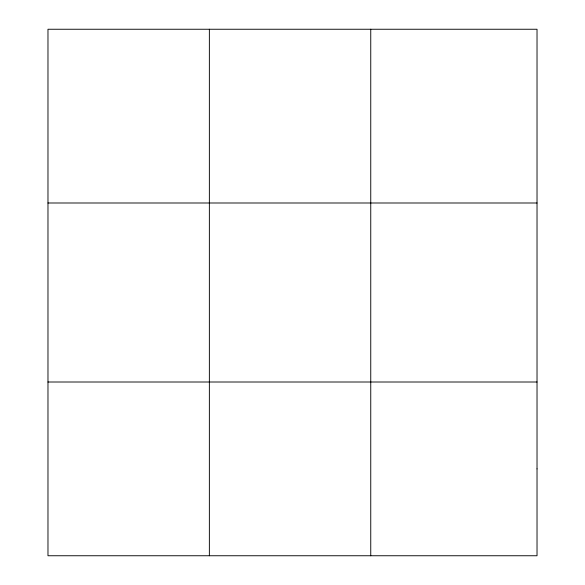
<?xml version="1.0" encoding="UTF-8"?>
<svg xmlns="http://www.w3.org/2000/svg" width="585" height="585" viewBox="0 0 585 585"><rect width="100%" height="100%" fill="white"/><g stroke="black" fill="none" stroke-linecap="round" stroke-linejoin="round"><path stroke-width="0.88" d="M209.364 29.25L209.364 555.75M370.751 29.25L370.751 555.75M47.977 202.995L537.023 202.995M47.977 382.005L537.023 382.005M537.023 468.877L537.023 555.75L47.977 555.75L47.977 29.25L537.023 29.25L537.023 468.877"/></g></svg>
